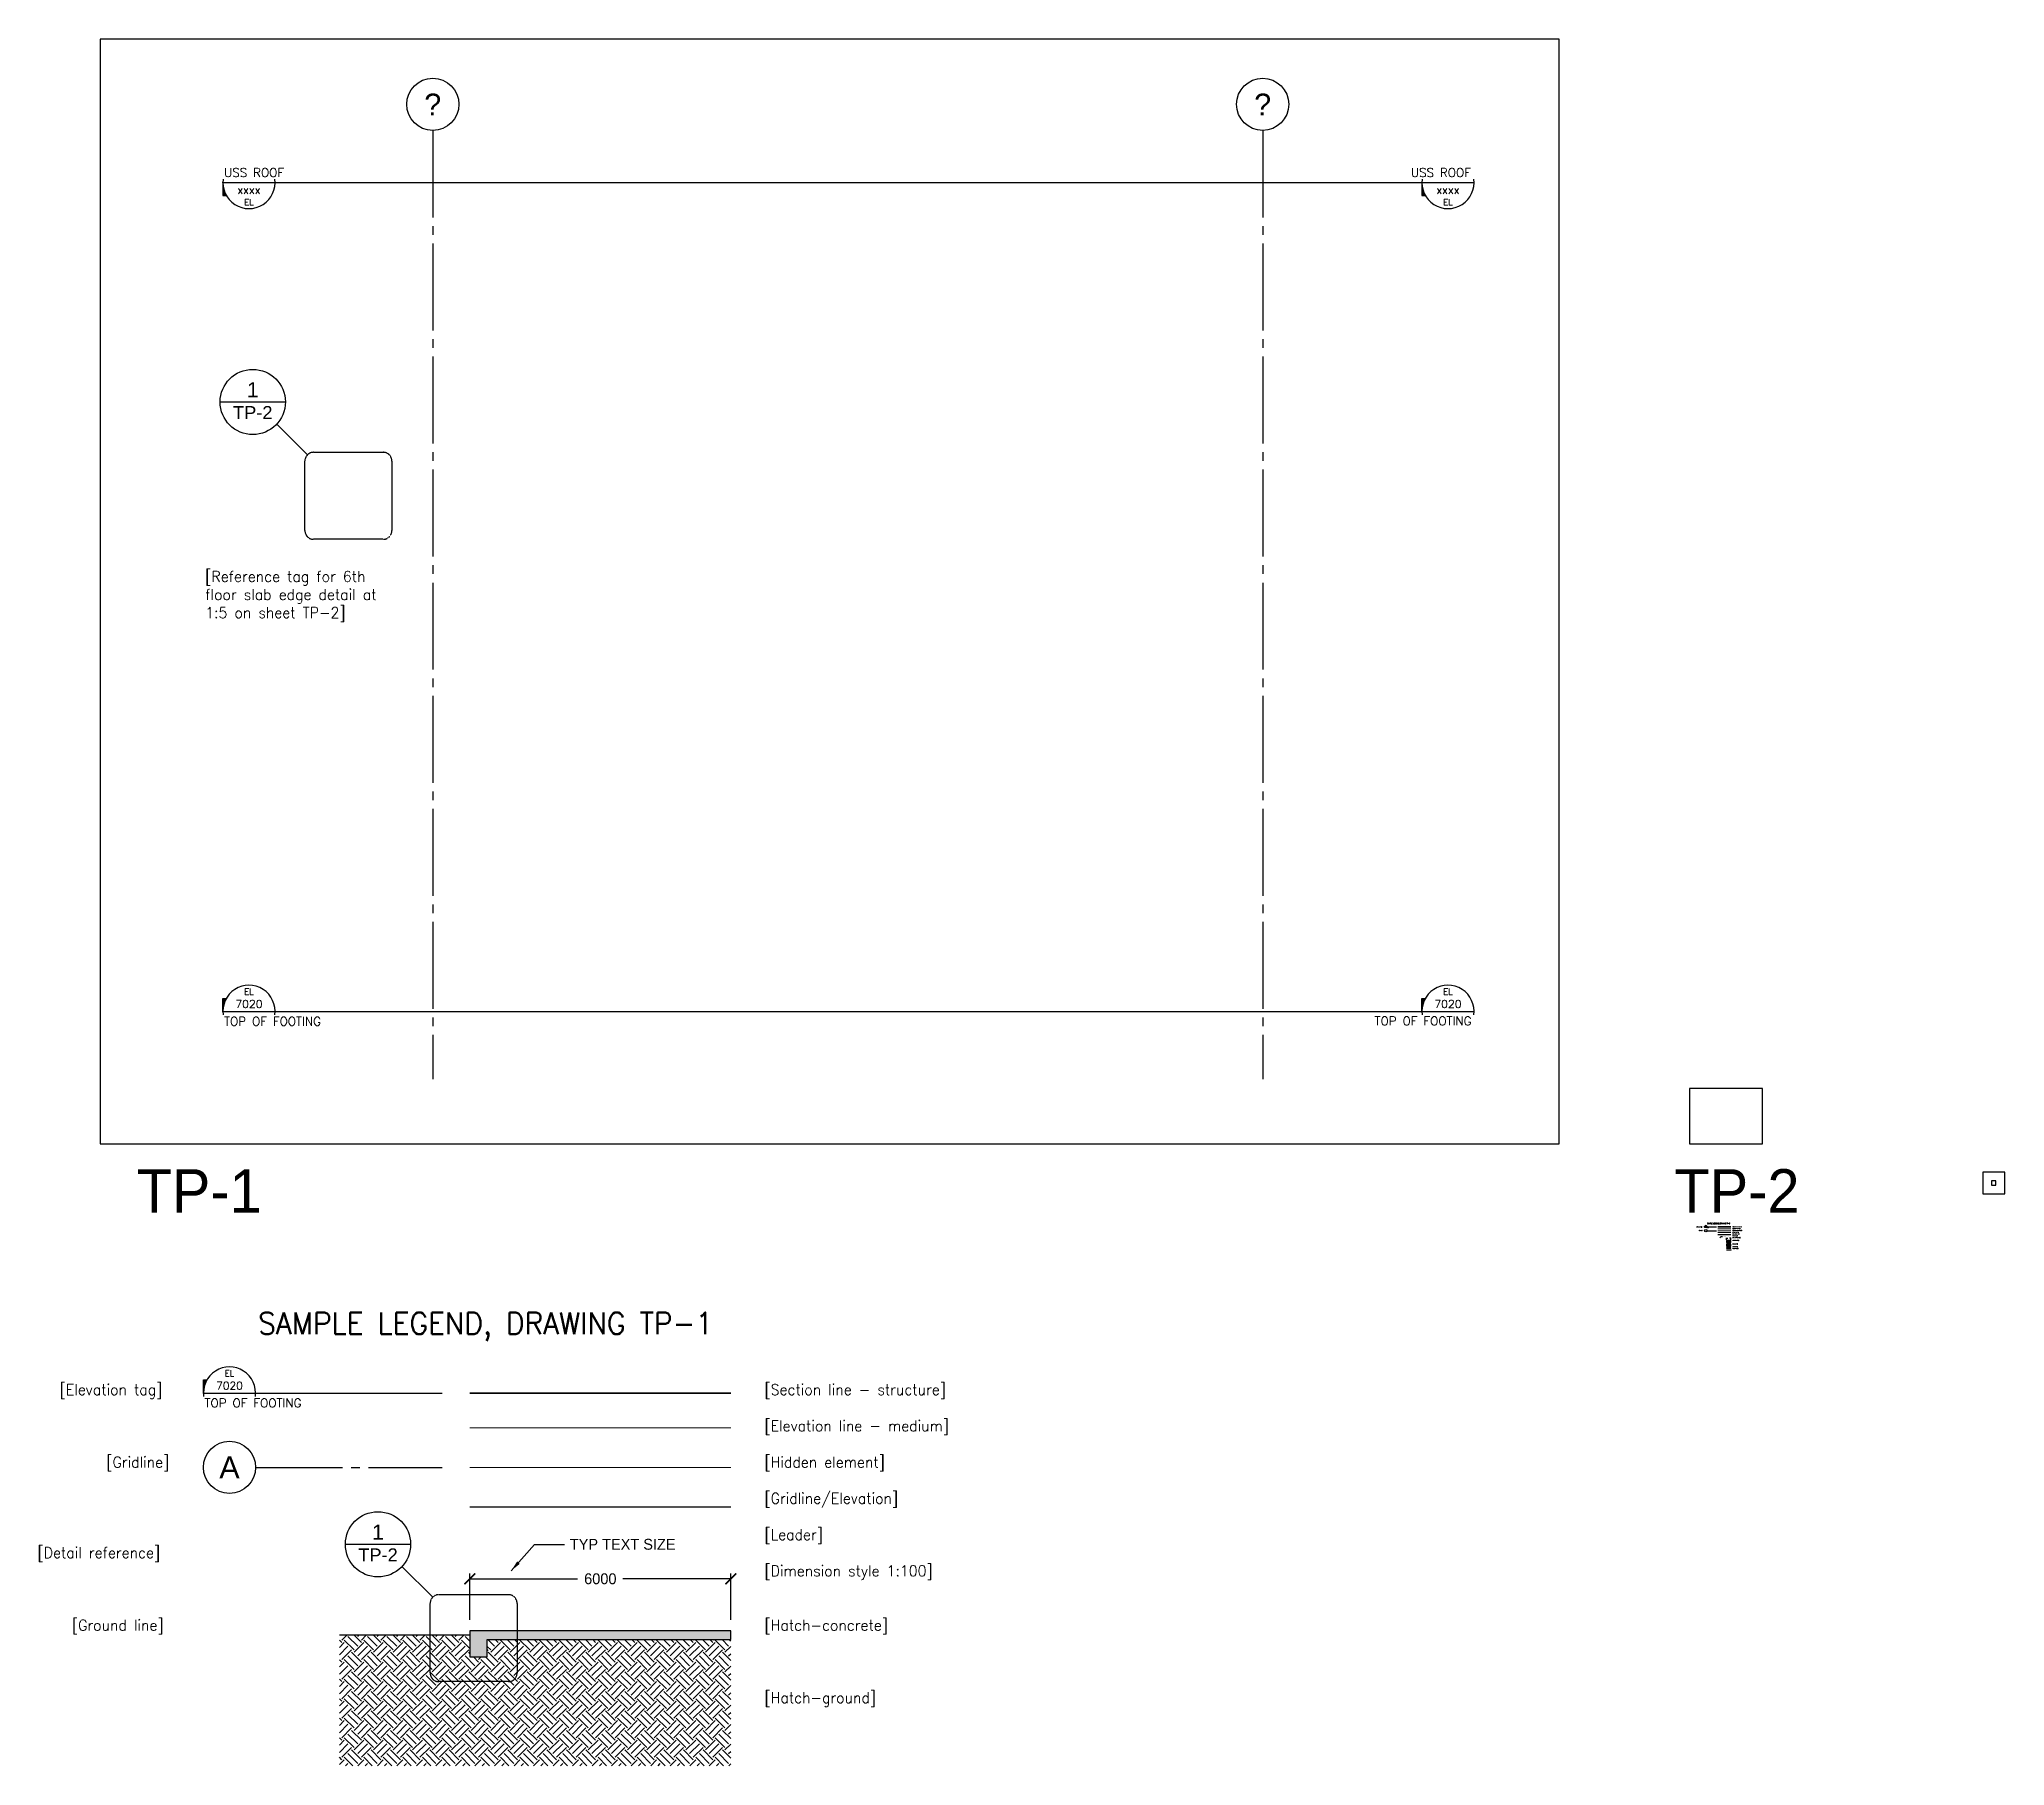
# Model space of a CAD drawing. Extents: x -1452 to 43745, y -14116 to 25582.
import ezdxf
from ezdxf.enums import TextEntityAlignment as Align

# ---------------------------------------------------------------- set-up
doc = ezdxf.new("R2010")
doc.units = 0
doc.linetypes.add('Centre', pattern=[26, 20, -2, 2, -2])
doc.linetypes.add('HIDDEN2', pattern=[4.7625, 3.175, -1.5875])
for name, color, linetype in [('M289 DIMENSION', 8, 'Continuous'), ('M289 ELEVATION (MEDIUM)', 1, 'Continuous'), ('M289 GRAPHIC SYMBOL', 2, 'Continuous'), ('M289 GRAPHIC SYMBOL @ 100', 2, 'Continuous'), ('M289 GRIDLINE', 9, 'Continuous'), ('M289 GRIDLINE @ 100', 9, 'Continuous'), ('M289 GRIDLINE @ 5', 9, 'Continuous'), ('M289 HIDDEN LINE', 8, 'HIDDEN2'), ('M289 MATERIAL HATCH', 13, 'Continuous'), ('M289 REFERENCE AREA', 11, 'HIDDEN2'), ('M289 SECTION (GROUND)', 6, 'Continuous'), ('M289 SECTION (OTHER)', 2, 'Continuous'), ('M289 SECTION (STRUCTURE)', 4, 'Continuous'), ('M289 SOLID HATCH', 14, 'Continuous')]:
    doc.layers.add(name, color=color, linetype=linetype)
doc.styles.add('ATT_ARIAL', font='arial.ttf')
doc.styles.add('LOGO-ARIAL', font='arial.ttf', dxfattribs={"width": 0.95})
doc.styles.add('X-CP-TV-NOU$0$TPSGC', font='ROMANS.SHX')
doc.dimstyles.new('MECH289 DIMSTYLE 100', dxfattribs={"dimscale": 100, "dimtxt": 2.5, "dimasz": 2.5, "dimexe": 1.25, "dimexo": 2.5, "dimgap": 1.25, "dimtad": 0, "dimtih": 1, "dimtoh": 1, "dimdec": 0, "dimzin": 1, "dimtxsty": 'Standard', "dimblk": 'ARCHTICK', "dimcen": 2.5, "dimclrt": 1, "dimadec": 0, "dimazin": 0, "dimtfac": 1, "dimtdec": 0, "dimtmove": 0, "dimatfit": 3, "dimfxl": 1, "dimtfillclr": 1, "dimarcsym": 0})
doc.dimstyles.new('MECH289 DIMSTYLE 5', dxfattribs={"dimscale": 5, "dimtxt": 2.5, "dimasz": 2.5, "dimexe": 1.25, "dimexo": 2.5, "dimgap": 1.25, "dimtad": 0, "dimtih": 1, "dimtoh": 1, "dimdec": 0, "dimzin": 1, "dimtxsty": 'Standard', "dimblk": 'ARCHTICK', "dimcen": 2.5, "dimclrt": 1, "dimadec": 0, "dimazin": 0, "dimtfac": 1, "dimtdec": 0, "dimtmove": 0, "dimatfit": 3, "dimfxl": 1, "dimtfillclr": 1, "dimarcsym": 0})

# ---------------------------------------------------------------- blocks, each defined once
blk = doc.blocks.new('*U8')
at = {"color": 0, "linetype": 'Centre', "lineweight": -2}
blk.add_line((0, 0), (0, -218.14), dxfattribs=at)
at = {"color": 0, "linetype": 'Continuous', "lineweight": -2}
blk.add_circle((0, 6), 6, dxfattribs=at)
at = {"style": 'ATT_ARIAL'}
blk.add_attdef('X', text='', height=5, dxfattribs=at).set_placement((0, 6), align=Align.MIDDLE)
blk = doc.blocks.new('*U2')
blk.add_line((-5, 0), (5, 0))
blk.add_circle((0, 0), 5)
at = {"style": 'ATT_ARIAL'}
blk.add_attdef('VIEW', text='', height=2.5, dxfattribs=at).set_placement((0, 0), align=Align.BOTTOM_CENTER)
blk.add_attdef('SHEET-Sub', text='', height=2.5, dxfattribs=at).set_placement((0, -0.625), align=Align.TOP_CENTER)
blk = doc.blocks.new('*U4')
blk.add_hatch(color=1).paths.add_polyline_path([(-7.5, 0), (-7.5, 3.75), (-6.5, 3.75, 0.131652)])
at = {"color": 1}
for p, q in [((-7.5, 0), (-7.5, 3.75)), ((-7.5, 3.75), (-6.5, 3.75))]:
    blk.add_line(p, q, dxfattribs=at)
blk.add_line((-7.5, 0), (7.5, 0))
blk.add_arc((0, 0), 7.5, 352.3377, 187.6623)
blk.add_point((-7.5, 0), dxfattribs=at)
at = {"style": 'X-CP-TV-NOU$0$TPSGC'}
for tag, height, p in [('EL.', 1.75, (0, 4.79)), ('100\'-10½"', 2.25, (0, 1))]:
    blk.add_attdef(tag, text='', height=height, dxfattribs=at).set_placement(p, align=Align.CENTER)
at = {"color": 3, "style": 'X-CP-TV-NOU$0$TPSGC'}
for tag, p in [('TITRE-1', (-7.16, -4.1)), ('TITRE-2', (0.3, -8.75))]:
    blk.add_attdef(tag, text='', height=2.5, dxfattribs=at).set_placement(p, align=Align.CENTER)
blk = doc.blocks.new('*U5')
blk.add_hatch(color=1).paths.add_polyline_path([(-7.5, 0), (-7.5, 3.75), (-6.5, 3.75, 0.131652)])
at = {"color": 1}
for p, q in [((-7.5, 0), (-7.5, 3.75)), ((-7.5, 3.75), (-6.5, 3.75))]:
    blk.add_line(p, q, dxfattribs=at)
blk.add_line((-7.5, 0), (7.5, 0))
blk.add_arc((0, 0), 7.5, 352.3377, 187.6623)
blk.add_point((-7.5, 0), dxfattribs=at)
at = {"style": 'X-CP-TV-NOU$0$TPSGC'}
for tag, height, p in [('EL.', 1.75, (0, 4.79)), ('100\'-10½"', 2.25, (0, 1))]:
    blk.add_attdef(tag, text='', height=height, dxfattribs=at).set_placement(p, align=Align.CENTER)
at = {"color": 3, "style": 'X-CP-TV-NOU$0$TPSGC'}
for tag, p in [('TITRE-2', (6.76, -6.83)), ('TITRE-1', (6.77, -4.01))]:
    blk.add_attdef(tag, text='', height=2.5, dxfattribs=at).set_placement(p, align=Align.CENTER)
blk = doc.blocks.new('*U6')
blk.add_hatch(color=1).paths.add_polyline_path([(-7.5, 0), (-7.5, -3.75), (-6.5, -3.75, -0.131652)])
blk.add_line((-7.5, 0), (7.5, 0))
at = {"color": 1}
for p, q in [((-7.5, 0), (-7.5, -3.75)), ((-7.5, -3.75), (-6.5, -3.75))]:
    blk.add_line(p, q, dxfattribs=at)
blk.add_arc((0, 0), 7.5, 172.3377, 7.6623)
blk.add_point((-7.5, 0), dxfattribs=at)
at = {"color": 3, "style": 'X-CP-TV-NOU$0$TPSGC', "text_generation_flag": 2}
for tag, p in [('TITRE-2', (-7.28, 6.83)), ('TITRE-1', (-7.16, 4.1))]:
    blk.add_attdef(tag, text='', height=2.5, rotation=180, dxfattribs=at).set_placement(p, align=Align.CENTER)
at = {"style": 'X-CP-TV-NOU$0$TPSGC', "text_generation_flag": 2}
for tag, height, p in [('100\'-10½"', 2.25, (0, -1)), ('EL.', 1.75, (0, -4.79))]:
    blk.add_attdef(tag, text='', height=height, rotation=180, dxfattribs=at).set_placement(p, align=Align.CENTER)
blk = doc.blocks.new('*U7')
blk.add_hatch(color=1).paths.add_polyline_path([(-7.5, 0), (-7.5, -3.75), (-6.5, -3.75, -0.131652)])
blk.add_line((-7.5, 0), (7.5, 0))
at = {"color": 1}
for p, q in [((-7.5, 0), (-7.5, -3.75)), ((-7.5, -3.75), (-6.5, -3.75))]:
    blk.add_line(p, q, dxfattribs=at)
blk.add_arc((0, 0), 7.5, 172.3377, 7.6623)
blk.add_point((-7.5, 0), dxfattribs=at)
at = {"color": 3, "style": 'X-CP-TV-NOU$0$TPSGC', "text_generation_flag": 2}
for tag, p in [('TITRE-2', (6.69, 6.9)), ('TITRE-1', (6.59, 4.1))]:
    blk.add_attdef(tag, text='', height=2.5, rotation=180, dxfattribs=at).set_placement(p, align=Align.CENTER)
at = {"style": 'X-CP-TV-NOU$0$TPSGC', "text_generation_flag": 2}
for tag, height, p in [('100\'-10½"', 2.25, (0, -1)), ('EL.', 1.75, (0, -4.79))]:
    blk.add_attdef(tag, text='', height=height, rotation=180, dxfattribs=at).set_placement(p, align=Align.CENTER)
blk = doc.blocks.new('_ArchTick')
at = {"color": 0, "linetype": 'ByBlock', "const_width": 0.15}
blk.add_lwpolyline([(-0.5, -0.5), (0.5, 0.5)], dxfattribs=at)
blk = doc.blocks.new('*D13')
at = {"layer": 'DEFPOINTS', "color": 0, "transparency": 16777216}
for p in [(14449, -9820), (8449, -11016), (14449, -11016)]:
    blk.add_point(p, dxfattribs=at)
at = {"layer": 'M289 DIMENSION', "color": 0, "lineweight": -2, "transparency": 16777216}
for p, q in [((8449, -10766), (8449, -9695)), ((8449, -9820), (10928, -9820)), ((14449, -9820), (11970, -9820)), ((14449, -10766), (14449, -9695))]:
    blk.add_line(p, q, dxfattribs=at)
at = {"layer": 'M289 DIMENSION', "color": 0, "lineweight": -2, "transparency": 16777216, "xscale": 250, "yscale": 250, "zscale": 250, "rotation": 180}
blk.add_blockref('_ArchTick', (8449, -9820), dxfattribs=at)
at = {"layer": 'M289 DIMENSION', "color": 0, "lineweight": -2, "transparency": 16777216, "xscale": 250, "yscale": 250, "zscale": 250}
blk.add_blockref('_ArchTick', (14449, -9820), dxfattribs=at)
at = {"layer": 'M289 DIMENSION', "color": 1, "transparency": 16777216, "insert": (11449, -9820), "char_height": 250, "attachment_point": 5}
blk.add_mtext('6000', dxfattribs=at)
blk = doc.blocks.new('*U12')
at = {"color": 0, "linetype": 'Centre', "lineweight": -2}
blk.add_line((0, 0), (0, -42.9), dxfattribs=at)
at = {"color": 0, "linetype": 'Continuous', "lineweight": -2}
blk.add_circle((0, 6), 6, dxfattribs=at)
at = {"style": 'ATT_ARIAL'}
blk.add_attdef('X', text='', height=5, rotation=270, dxfattribs=at).set_placement((0, 6), align=Align.MIDDLE)
blk = doc.blocks.new('*D14')
at = {"layer": 'DEFPOINTS', "color": 0, "transparency": 16777216}
for p in [(37350, -2037), (37450, -1987), (37450, -2037)]:
    blk.add_point(p, dxfattribs=at)
at = {"layer": 'M289 DIMENSION', "color": 0, "lineweight": -2, "transparency": 16777216}
for p, q in [((37350, -2024), (37350, -1981)), ((37350, -1987), (37382, -1987)), ((37450, -1987), (37419, -1987)), ((37450, -2024), (37450, -1981))]:
    blk.add_line(p, q, dxfattribs=at)
at = {"layer": 'M289 DIMENSION', "color": 0, "lineweight": -2, "transparency": 16777216, "xscale": 12.5, "yscale": 12.5, "zscale": 12.5, "rotation": 180}
blk.add_blockref('_ArchTick', (37350, -1987), dxfattribs=at)
at = {"layer": 'M289 DIMENSION', "color": 0, "lineweight": -2, "transparency": 16777216, "xscale": 12.5, "yscale": 12.5, "zscale": 12.5}
blk.add_blockref('_ArchTick', (37450, -1987), dxfattribs=at)
at = {"layer": 'M289 DIMENSION', "color": 1, "transparency": 16777216, "insert": (37400, -1987), "char_height": 12.5, "attachment_point": 5}
blk.add_mtext('100', dxfattribs=at)

msp = doc.modelspace()

# ---------------------------------------------------------------- hatches: boundary and pattern name
at = {"layer": 'M289 MATERIAL HATCH'}
h = msp.add_hatch(dxfattribs=at)
h.set_pattern_fill('ANSI31', color=256, scale=2.5)
h.set_pattern_definition([(45, (0, -45.374), (-5.61266, 5.61266), [])])
h.paths.add_polyline_path([(37350.4, -2172), (37450.4, -2172), (37450.4, -2122), (37350.4, -2122)])
h = msp.add_hatch(dxfattribs=at)
h.set_pattern_fill('STEEL', color=256, scale=2)
h.set_pattern_definition([(45, (0, -55.374), (-4.4901281, 4.4901281), []), (45, (0, -52.199), (-4.4901281, 4.4901281), [])])
h.paths.add_polyline_path([(37350.4, -2217), (37450.4, -2217), (37450.4, -2207), (37350.4, -2207)])
h = msp.add_hatch(dxfattribs=at)
h.set_pattern_fill('AR-SAND', color=256, scale=0.15)
h.set_pattern_definition([(37.5, (0, -45.374), (-0.2400047, 7.3411986), [0, -5.7912, 0, -6.477, 0, -6.19125]), (7.5, (0, -45.374), (6.7428492, 10.7523765), [0, -3.1242, 0, -5.2197, 0, -2.00025]), (327.5, (-4.686, -45.374), (11.8648856, 0.0215578), [0, -1.905, 0, -6.858, 0, -8.9535]), (317.5, (-4.686, -45.374), (11.4533468, 3.3439398), [0, -0.9525, 0, -4.4958, 0, -5.1435])])
edge = h.paths.add_edge_path()
edge.add_line((37450.4, -2252), (37350.4, -2252))
edge.add_arc((37347.1, -2257), 6.01, -56.3071, 56.3071, ccw=False)
edge.add_line((37350.4, -2262), (37450.4, -2262))
edge.add_arc((37450, -2257), 5.02, 274.59856, 445.40144)
h = msp.add_hatch(dxfattribs=at)
h.set_pattern_fill('EARTH', color=256, scale=50, angle=45)
h.set_pattern_definition([(45, (564.93, -2248.8), (3e-14, 449.013), [317.5, -317.5]), (45, (480.74, -2164.6), (3e-14, 449.013), [317.5, -317.5]), (45, (396.55, -2080.42), (3e-14, 449.013), [317.5, -317.5]), (135, (396.55, -2024.3), (-449.013, 3e-14), [317.5, -317.5]), (135, (480.74, -1940.1), (-449.013, 3e-14), [317.5, -317.5]), (135, (564.93, -1855.9), (-449.013, 3e-14), [317.5, -317.5])])
h.paths.add_polyline_path([(8449.1, -11116.4), (5449.1, -11116.4), (5449.1, -14116.4), (14449.1, -14116.4), (14449.1, -11216.4), (8849.1, -11216.4), (8849.1, -11616.4), (8449.1, -11616.4)])
at = {"layer": 'M289 SOLID HATCH'}
h = msp.add_hatch(color=256, dxfattribs=at)
h.dxf.hatch_style = 1
h.paths.add_polyline_path([(37350.4, -2087), (37450.4, -2087), (37450.4, -2037), (37350.4, -2037)])
h = msp.add_hatch(color=256, dxfattribs=at)
h.dxf.hatch_style = 1
h.paths.add_polyline_path([(14449.1, -11216.4), (14449.1, -11016.4), (8449.1, -11016.4), (8449.1, -11616.4), (8849.1, -11616.4), (8849.1, -11216.4)])

# ---------------------------------------------------------------- linework, layer by layer
for points in [[(43245, -965.6), (43745, -965.6), (43745, -465.6), (43245, -465.6)], [(43445, -765.6), (43545, -765.6), (43545, -665.6), (43445, -665.6)]]:
    msp.add_lwpolyline(points, close=True)
at = {"layer": 'DEFPOINTS'}
for points in [[(-52, 182.4), (33498, 182.4), (33498, 25582.4), (-52, 25582.4)], [(36498, 182.4), (38175.5, 182.4), (38175.5, 1452.4), (36498, 1452.4)]]:
    msp.add_lwpolyline(points, close=True, dxfattribs=at)
at = {"layer": 'M289 ELEVATION (MEDIUM)', "lineweight": 18}
for p, q in [((37150.4, -1813.6), (37450.4, -1813.6)), ((8449.1, -6348.7), (14449.1, -6348.7))]:
    msp.add_line(p, q, dxfattribs=at)
msp.add_lwpolyline([(37450.4, -2252), (37350.4, -2252, -0.5351519), (37350.4, -2262), (37450.4, -2262, 0.9227967)], format="xyb", close=True, dxfattribs=at)
at = {"layer": 'M289 GRAPHIC SYMBOL'}
for p, q in [((4713.8, 16026.3), (4006.7, 16733.4)), ((7594.1, -10242.1), (6887, -9534.9))]:
    msp.add_line(p, q, dxfattribs=at)
at = {"layer": 'M289 GRIDLINE', "linetype": 'Centre'}
for p, q in [((3969.4, 22289.1), (30342.5, 22289.1)), ((3969.4, 3229.1), (30342.5, 3229.1)), ((36904, -1728.1), (37118.5, -1728.1)), ((37150.4, -1904.3), (37450.4, -1904.3)), ((3521.2, -5547.2), (7811.6, -5547.2)), ((8449.1, -8163.7), (14449.1, -8163.7))]:
    msp.add_line(p, q, dxfattribs=at)
at = {"layer": 'M289 HIDDEN LINE', "lineweight": 18}
for p, q in [((37150.4, -1859), (37450.4, -1859)), ((8449.1, -7256.2), (14449.1, -7256.2))]:
    msp.add_line(p, q, dxfattribs=at)
at = {"layer": 'M289 REFERENCE AREA'}
for points in [[(6655.2, 14284.9, -0.4142136), (6455.2, 14084.9), (4855.2, 14084.9, -0.4142136), (4655.2, 14284.9), (4655.2, 15884.9, -0.4142136), (4855.2, 16084.9), (6455.2, 16084.9, -0.4142136), (6655.2, 15884.9)], [(9535.6, -11983.5, -0.4142136), (9335.6, -12183.5), (7735.6, -12183.5, -0.4142136), (7535.6, -11983.5), (7535.6, -10383.5, -0.4142136), (7735.6, -10183.5), (9335.6, -10183.5, -0.4142136), (9535.6, -10383.5)]]:
    msp.add_lwpolyline(points, format="xyb", close=True, dxfattribs=at)
at = {"layer": 'M289 SECTION (GROUND)'}
msp.add_line((8449.1, -11116.4), (5449.1, -11116.4), dxfattribs=at)
at = {"layer": 'M289 SECTION (OTHER)', "lineweight": 18}
msp.add_line((37150.4, -1768.2), (37450.4, -1768.2), dxfattribs=at)
at = {"layer": 'M289 SECTION (OTHER)'}
for points in [[(37350.4, -2172), (37450.4, -2172), (37450.4, -2122), (37350.4, -2122)], [(37350.4, -2217), (37450.4, -2217), (37450.4, -2207), (37350.4, -2207)]]:
    msp.add_lwpolyline(points, close=True, dxfattribs=at)
at = {"layer": 'M289 SECTION (STRUCTURE)', "lineweight": 35}
for p, q in [((37150.4, -1728.1), (37450.4, -1728.1)), ((8449.1, -5547.2), (14449.1, -5547.2))]:
    msp.add_line(p, q, dxfattribs=at)
at = {"layer": 'M289 SECTION (STRUCTURE)'}
for points in [[(37350.4, -2087), (37450.4, -2087), (37450.4, -2037), (37350.4, -2037)], [(14449.1, -11216.4), (14449.1, -11016.4), (8449.1, -11016.4), (8449.1, -11616.4), (8849.1, -11616.4), (8849.1, -11216.4)]]:
    msp.add_lwpolyline(points, close=True, dxfattribs=at)

# ---------------------------------------------------------------- block references
at = {"layer": 'M289 GRAPHIC SYMBOL @ 100'}
ref = msp.add_blockref('*U2', (3455.9, 17242.5), dxfattribs=dict(at, xscale=150, yscale=150, zscale=150))
ref.add_attrib('VIEW', '1', dxfattribs={"layer": '0', "height": 350, "style": 'ATT_ARIAL'}).set_placement((3455.9, 17242.5), align=Align.BOTTOM_CENTER)
ref.add_attrib('SHEET-Sub', 'TP-2', dxfattribs={"layer": '0', "height": 300, "style": 'ATT_ARIAL'}).set_placement((3455.9, 17148.8), align=Align.TOP_CENTER)
ref = msp.add_blockref('*U2', (6336.3, -9025.9), dxfattribs=dict(at, xscale=150, yscale=150, zscale=150))
ref.add_attrib('VIEW', '1', dxfattribs={"layer": '0', "height": 350, "style": 'ATT_ARIAL'}).set_placement((6336.3, -9025.9), align=Align.BOTTOM_CENTER)
ref.add_attrib('SHEET-Sub', 'TP-2', dxfattribs={"layer": '0', "height": 300, "style": 'ATT_ARIAL'}).set_placement((6336.3, -9119.6), align=Align.TOP_CENTER)
at = {"layer": 'M289 GRIDLINE'}
ref = msp.add_blockref('*U6', (3369.4, 22289.1), dxfattribs=dict(at, xscale=80, yscale=80, zscale=80))
ref.add_attrib('100\'-10½"', 'xxxx', dxfattribs={"layer": '0', "color": 1, "height": 180, "rotation": 180, "style": 'X-CP-TV-NOU$0$TPSGC', "text_generation_flag": 6}).set_placement((3369.4, 22209.1), align=Align.TOP_CENTER)
ref.add_attrib('EL.', 'EL', dxfattribs={"layer": '0', "height": 140, "rotation": 180, "style": 'X-CP-TV-NOU$0$TPSGC', "text_generation_flag": 6}).set_placement((3369.4, 21905.6), align=Align.TOP_CENTER)
ref.add_attrib('TITRE-1', 'USS ROOF', dxfattribs={"layer": '0', "height": 200, "rotation": 180, "style": 'X-CP-TV-NOU$0$TPSGC', "text_generation_flag": 6}).set_placement((2796.6, 22617.4), align=Align.TOP_LEFT)
at = {"layer": 'M289 GRIDLINE', "linetype": 'Centre'}
ref = msp.add_blockref('*U7', (30942.5, 22289.1), dxfattribs=dict(at, xscale=80, yscale=80, zscale=80))
ref.add_attrib('100\'-10½"', 'xxxx', dxfattribs={"layer": '0', "color": 1, "height": 180, "rotation": 180, "style": 'X-CP-TV-NOU$0$TPSGC', "text_generation_flag": 6}).set_placement((30942.5, 22209.1), align=Align.TOP_CENTER)
ref.add_attrib('EL.', 'EL', dxfattribs={"layer": '0', "height": 140, "rotation": 180, "style": 'X-CP-TV-NOU$0$TPSGC', "text_generation_flag": 6}).set_placement((30942.5, 21905.6), align=Align.TOP_CENTER)
ref.add_attrib('TITRE-1', 'USS ROOF', dxfattribs={"layer": '0', "height": 200, "rotation": 180, "style": 'X-CP-TV-NOU$0$TPSGC', "text_generation_flag": 6}).set_placement((31469.4, 22617.4), align=Align.TOP_RIGHT)
ref = msp.add_blockref('*U4', (3369.4, 3229.1), dxfattribs=dict(at, xscale=80, yscale=80, zscale=80))
ref.add_attrib('100\'-10½"', '7020', dxfattribs={"layer": '0', "color": 1, "height": 180, "style": 'X-CP-TV-NOU$0$TPSGC'}).set_placement((3369.4, 3309.1), align=Align.CENTER)
ref.add_attrib('EL.', 'EL', dxfattribs={"layer": '0', "height": 140, "style": 'X-CP-TV-NOU$0$TPSGC'}).set_placement((3369.4, 3612.5), align=Align.CENTER)
ref.add_attrib('TITRE-1', 'TOP OF FOOTING', (2796.6, 2900.7), dxfattribs={"layer": '0', "height": 200, "style": 'X-CP-TV-NOU$0$TPSGC'})
ref = msp.add_blockref('*U5', (30942.5, 3229.1), dxfattribs=dict(at, xscale=80, yscale=80, zscale=80))
ref.add_attrib('100\'-10½"', '7020', dxfattribs={"layer": '0', "color": 1, "height": 180, "style": 'X-CP-TV-NOU$0$TPSGC'}).set_placement((30942.5, 3309.1), align=Align.CENTER)
ref.add_attrib('EL.', 'EL', dxfattribs={"layer": '0', "height": 140, "style": 'X-CP-TV-NOU$0$TPSGC'}).set_placement((30942.5, 3612.5), align=Align.CENTER)
ref.add_attrib('TITRE-1', 'TOP OF FOOTING', dxfattribs={"layer": '0', "height": 200, "style": 'X-CP-TV-NOU$0$TPSGC'}).set_placement((31484, 2908.5), align=Align.RIGHT)
ref = msp.add_blockref('*U4', (36874, -1728.1), dxfattribs=dict(at, xscale=4, yscale=4, zscale=4))
ref.add_attrib('100\'-10½"', '????', dxfattribs={"layer": '0', "color": 1, "height": 9, "style": 'X-CP-TV-NOU$0$TPSGC'}).set_placement((36874, -1724.1), align=Align.CENTER)
ref.add_attrib('EL.', 'EL', dxfattribs={"layer": '0', "height": 7, "style": 'X-CP-TV-NOU$0$TPSGC'}).set_placement((36874, -1709), align=Align.CENTER)
ref.add_attrib('TITRE-1', 'TOP OF SLAB', (36845.3, -1744.6), dxfattribs={"layer": '0', "height": 10, "style": 'X-CP-TV-NOU$0$TPSGC'})
ref = msp.add_blockref('*U4', (2921.2, -5547.2), dxfattribs=dict(at, xscale=80, yscale=80, zscale=80))
ref.add_attrib('100\'-10½"', '7020', dxfattribs={"layer": '0', "color": 1, "height": 180, "style": 'X-CP-TV-NOU$0$TPSGC'}).set_placement((2921.2, -5467.2), align=Align.CENTER)
ref.add_attrib('EL.', 'EL', dxfattribs={"layer": '0', "height": 140, "style": 'X-CP-TV-NOU$0$TPSGC'}).set_placement((2921.2, -5163.7), align=Align.CENTER)
ref.add_attrib('TITRE-1', 'TOP OF FOOTING', (2348.3, -5875.6), dxfattribs={"layer": '0', "height": 200, "style": 'X-CP-TV-NOU$0$TPSGC'})
at = {"layer": 'M289 GRIDLINE @ 100', "xscale": 100, "yscale": 100, "zscale": 100}
for p in [(7596.4, 23487.4), (26681.4, 23487.4)]:
    msp.add_blockref('*U8', p, dxfattribs=at).add_auto_attribs({'X': '?'})
at = {"layer": 'M289 GRIDLINE @ 100', "xscale": 100, "yscale": 100, "zscale": 100, "rotation": 90}
msp.add_blockref('*U12', (3521.2, -7256.2), dxfattribs=at).add_auto_attribs({'X': 'A'})
at = {"layer": 'M289 GRIDLINE @ 5', "xscale": 5, "yscale": 5, "zscale": 5, "rotation": 90}
msp.add_blockref('*U12', (36904, -1813.6), dxfattribs=at).add_auto_attribs({'X': 'A'})

# ---------------------------------------------------------------- texts
at = {"layer": 'DEFPOINTS', "attachment_point": 1, "style": 'LOGO-ARIAL'}
for s, width, heights, insert, char_height in [('{\\Fromans|c0;[Reference tag for 6th floor slab edge detail at 1:5 on sheet TP-2]}', 4584.48, [1802.9], (2363.2, 13355.9), 250), ('TP-1', 33614.809, [0], (785.8, -399.3), 1000), ('TP-2', 33614.809, [0], (36151.6, -399.3), 1000)]:
    msp.add_mtext_dynamic_manual_height_columns(s, width=width, gutter_width=132.6, heights=heights, dxfattribs=dict(at, insert=insert, char_height=char_height))
at = {"layer": 'M289 DIMENSION', "attachment_point": 1, "style": 'LOGO-ARIAL'}
for s, insert, char_height in [('\\pi5265.2;{\\Fromans|c0;[Elevation tag]\\P\\pi5394.1;\\P\\P\\P\\pi5318.9;[Gridline]}', (31396.7, -1720.1), 12.5), ('{\\Fromans|c0;[Section line - structure]\\P\\P[Section line - other]\\P\\P[Elevation line - medium]\\P\\P[Hidden element]\\P\\P[Gridline/Elevation]\\P\\P[Text, Leader]\\P\\P[Dimension style 1:5]\\P\\P\\P[Hatch-concrete]\\P\\P\\P\\P[Hatch-brick]\\P\\P\\P[Hatch-steel]\\P\\P[Hatch-mortar]}', (37489.1, -1718), 12.5), ('\\pi2815.5;{\\Fromans|c0;[Elevation tag]\\P\\pi5394.1;\\P\\P\\P\\pi3889.9;[Gridline]\\P\\pi5394.1;\\P\\P\\P\\P\\pi2306.6;[Detail reference]\\P\\pi5394.1;\\P\\P\\P\\pi3098.3;[Ground line]}', (-3799.8, -5343.7), 250), ('{\\Fromans|c0;[Section line - structure]\\P\\P[Elevation line - medium]\\P\\P[Hidden element]\\P\\P[Gridline/Elevation]\\P\\P[Leader]\\P\\P[Dimension style 1:100]\\P\\P\\P[Hatch-concrete]\\P\\P\\P\\P[Hatch-ground]}', (15224.2, -5343.7), 250)]:
    msp.add_mtext_dynamic_manual_height_columns(s, width=5394.113, gutter_width=132.6, heights=[8186.7], dxfattribs=dict(at, insert=insert, char_height=char_height))
at = {"layer": 'M289 DIMENSION', "color": 1, "attachment_point": 4}
for insert, char_height in [((37265.3, -1947.5), 12.5), ((10746.9, -9026.6), 250)]:
    msp.add_mtext('TYP TEXT SIZE', dxfattribs=dict(at, insert=insert, char_height=char_height))
at = {"layer": 'M289 SECTION (STRUCTURE)', "lineweight": 35, "attachment_point": 1, "style": 'LOGO-ARIAL'}
for s, insert, char_height in [('{\\Fromans|c0;\\H2x;SAMPLE LEGEND, DRAWING TP-2}', (36907, -1635.5), 12.5), ('{\\Fromans|c0;\\H2x;SAMPLE LEGEND, DRAWING TP-1}', (3581.2, -3693.4), 250)]:
    msp.add_mtext_dynamic_manual_height_columns(s, width=12629.568, gutter_width=132.6, heights=[1567.5], dxfattribs=dict(at, insert=insert, char_height=char_height))

# ---------------------------------------------------------------- dimensions: what is measured, and where the dimension line sits
at = {"layer": 'M289 DIMENSION'}
for base, p1, p2, dimstyle, picture, middle in [((37450.4, -1987.2), (37350.4, -2037), (37450.4, -2037), 'MECH289 DIMSTYLE 5', '*D14', (37400.4, -1987.2)), ((14449.1, -9820), (8449.1, -11016.4), (14449.1, -11016.4), 'MECH289 DIMSTYLE 100', '*D13', (11449.1, -9820))]:
    dim = msp.add_linear_dim(base=base, p1=p1, p2=p2, dimstyle=dimstyle, dxfattribs=at)
    dim.commit()
    dim.dimension.update_dxf_attribs({"geometry": picture, "text_midpoint": middle})

# ---------------------------------------------------------------- leaders
at = {"layer": 'M289 DIMENSION', "annotation_type": 0, "has_hookline": 1, "hookline_direction": 0}
for points, dimstyle in [([(37198, -1977.8), (37224.9, -1947.5), (37259, -1947.5)], 'MECH289 DIMSTYLE 5'), ([(9400.8, -9633.2), (9938.5, -9026.6), (10621.9, -9026.6)], 'MECH289 DIMSTYLE 100')]:
    msp.add_leader(points, dimstyle=dimstyle, dxfattribs=at)

doc.saveas('drawing.dxf')
